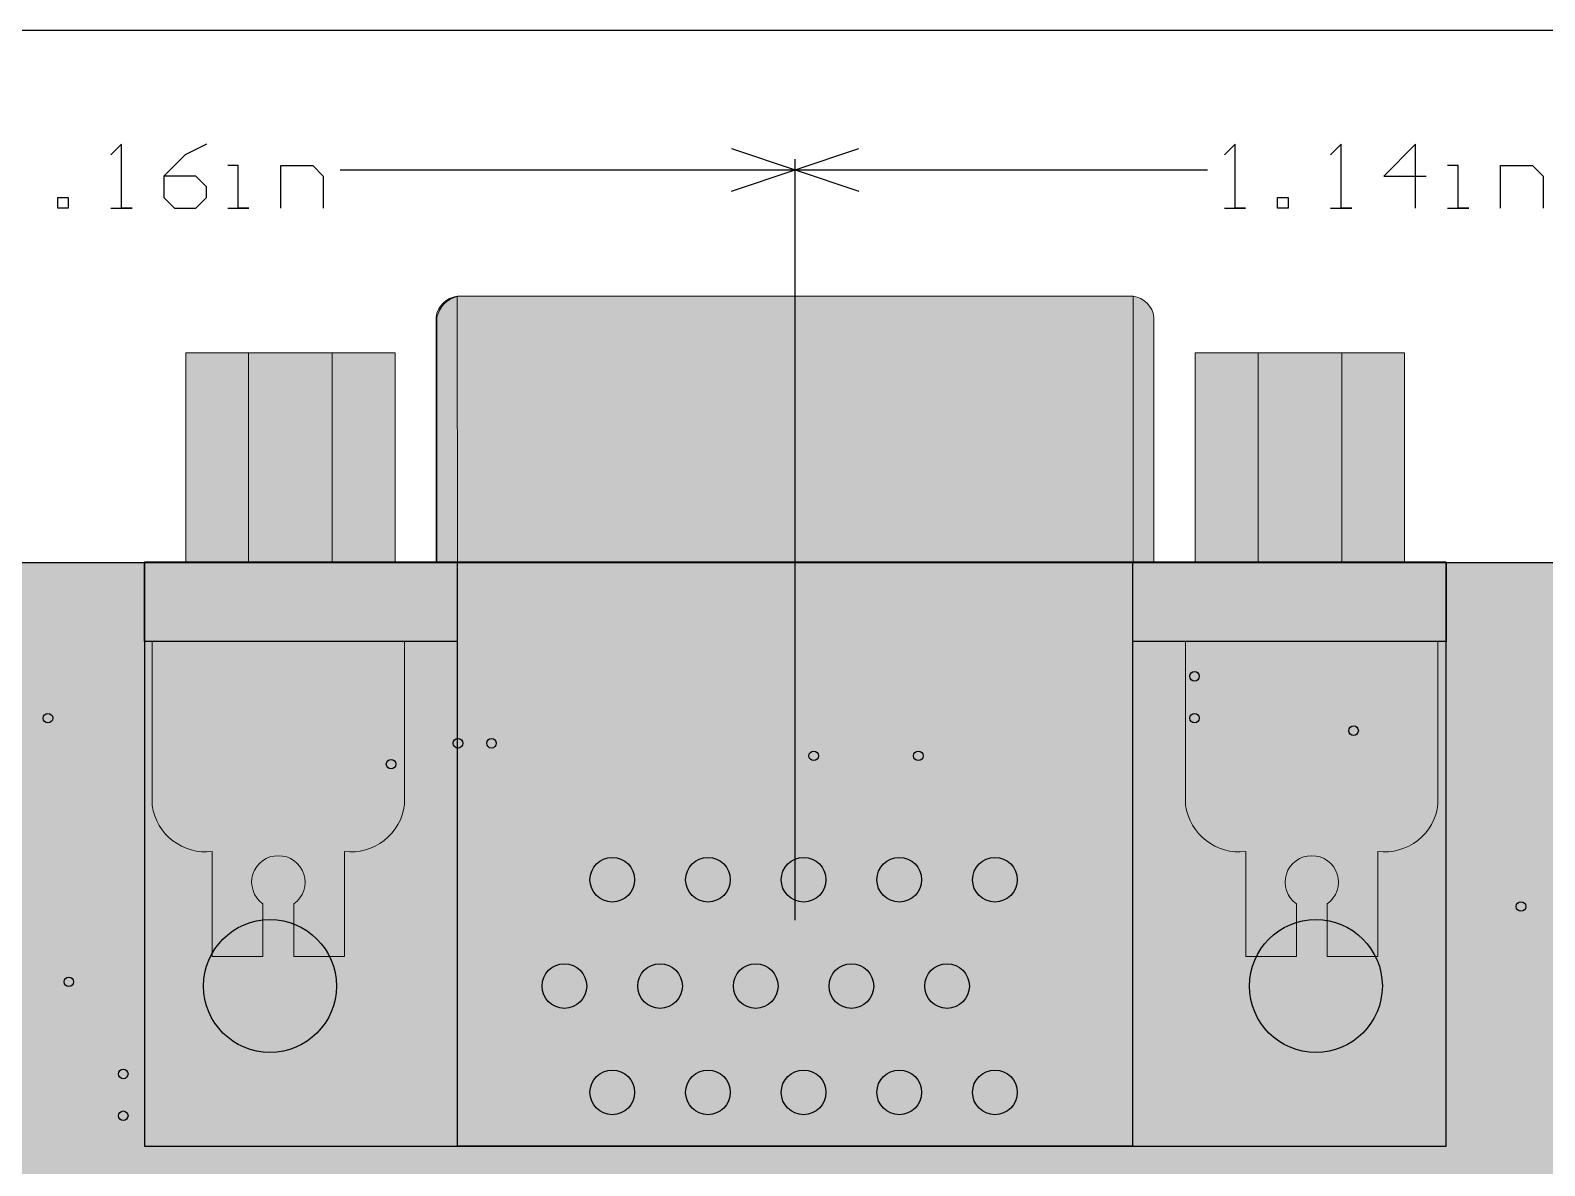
# Model space of a CAD drawing. Header units: metres. Extents: x 18 to 154, y 17 to 109.
# Drawn here: x 68.18 to 104.37, y 82.11 to 109.23 of the extents above; entities that cross this region are included whole.
import ezdxf

# ---------------------------------------------------------------- set-up
doc = ezdxf.new("R2010")
doc.units = ezdxf.units.M
doc.layers.add('7-SEG', color=253, linetype='Continuous', lineweight=0)
for name, color, linetype in [('CHIP', 250, 'Continuous'), ('Mechanical1', 6, 'Continuous'), ('PadHoleLayer', 156, 'Continuous'), ('ViaHoleLayer', 16, 'Continuous')]:
    doc.layers.add(name, color=color, linetype=linetype)
doc.layers.add('METAL', color=7, linetype='Continuous', lineweight=0, true_color=0xc1c6c8)
doc.layers.add('PCB', color=7, linetype='Continuous', true_color=0x1d428a)
doc.layers.add('PCB_OUTLINE', color=7, linetype='Continuous', true_color=0x002677)
picture_1 = doc.add_image_def('image1.jpg', size_in_pixel=(1023, 701))

msp = doc.modelspace()

# ---------------------------------------------------------------- hatches: boundary and pattern name
at = {"layer": '7-SEG'}
h = msp.add_hatch(color=256, dxfattribs=at)
h.dxf.hatch_style = 1
edge = h.paths.add_edge_path()
edge.add_line((78.37621426379195, 102.8782649569263), (78.39058511574665, 96.52942961237758))
edge.add_line((78.39058511574665, 96.52942961237758), (77.87621426379195, 96.52942961237758))
edge.add_line((77.87621426379195, 96.52942961237758), (77.87621426379195, 102.3782649569263))
edge.add_arc((78.45035330097639, 102.3041259197418), 0.5789060639289488, 97.35793325696483, 172.6420667430352, ccw=False)
h = msp.add_hatch(color=256, dxfattribs=at)
h.dxf.hatch_style = 1
edge = h.paths.add_edge_path()
edge.add_line((94.53110447106403, 102.8782649569263), (94.53110447106403, 96.52942961237758))
edge.add_line((94.53110447106403, 96.52942961237758), (95.03110447106403, 96.52942961237758))
edge.add_line((95.03110447106403, 96.52942961237758), (95.03110447106403, 102.3782649569263))
edge.add_arc((94.45696543387959, 102.3041259197418), 0.5789060639289488, 7.357933256964787, 82.64206674303522)
h = msp.add_hatch(color=256, dxfattribs=at)
h.dxf.hatch_style = 1
h.paths.add_polyline_path([(73.39486747914053, 101.5294296123776), (71.89486747914053, 101.5294296123776), (71.89486747914053, 96.52942961237758), (73.39486747914053, 96.52942961237758)])
h = msp.add_hatch(color=256, dxfattribs=at)
h.dxf.hatch_style = 1
h.paths.add_polyline_path([(76.89486747914053, 101.5294296123776), (75.39486747914053, 101.5294296123776), (75.39486747914053, 96.52942961237758), (76.89486747914053, 96.52942961237758)])
h = msp.add_hatch(color=256, dxfattribs=at)
h.dxf.hatch_style = 1
h.paths.add_polyline_path([(97.51673361910933, 101.5294296123776), (96.01673361910933, 101.5294296123776), (96.01673361910933, 96.52942961237758), (97.51673361910933, 96.52942961237758)])
h = msp.add_hatch(color=256, dxfattribs=at)
h.dxf.hatch_style = 1
h.paths.add_polyline_path([(101.0167336191093, 101.5294296123776), (99.51673361910933, 101.5294296123776), (99.51673361910933, 96.52942961237758), (101.0167336191093, 96.52942961237758)])
at = {"layer": 'CHIP'}
h = msp.add_hatch(color=256, dxfattribs=at)
h.dxf.hatch_style = 1
h.paths.add_polyline_path([(70.90923833109524, 82.57693690040271), (102.0167336191093, 82.57693690040271), (102.0167336191093, 96.52942961237758), (70.90923833109524, 96.52942961237758)])
at = {"layer": 'CHIP', "true_color": 0x171717}
h = msp.add_hatch(color=250, dxfattribs=at)
h.dxf.hatch_style = 1
h.paths.add_polyline_path([(70.90923833109524, 96.52942961237758), (102.0167336191093, 96.52942961237758), (102.0167336191093, 94.63221574045829), (94.51673361910933, 94.63221574045829), (94.51673361910933, 82.57693690040271), (78.39058511574665, 82.57693690040271), (78.39058511574665, 94.63221574045829), (70.90923833109524, 94.63221574045829)])
at = {"layer": 'METAL'}
h = msp.add_hatch(color=256, dxfattribs=at)
h.dxf.hatch_style = 1
edge = h.paths.add_edge_path()
edge.add_arc((78.5394740805957, 102.2336583554711), 0.6606275348666544, 102.6440093063157, 167.3559906936843, ccw=False)
edge.add_line((78.39486747914053, 102.8782649569263), (94.53110447106403, 102.8782649569263))
edge.add_arc((94.45696543387959, 102.3041259197418), 0.5789060639289488, 7.357933256964827, 82.64206674303517, ccw=False)
edge.add_line((95.03110447106403, 102.3782649569263), (95.03110447106403, 96.52942961237758))
edge.add_line((95.03110447106403, 96.52942961237758), (77.89486747914053, 96.52942961237758))
edge.add_line((77.89486747914053, 96.52942961237758), (77.89486747914053, 102.3782649569263))
h = msp.add_hatch(color=256, dxfattribs=at)
h.dxf.hatch_style = 1
h.paths.add_polyline_path([(76.89486747914053, 96.52942961237758), (76.89486747914053, 101.5294296123776), (71.89486747914053, 101.5294296123776), (71.89486747914053, 96.52942961237758)])
h = msp.add_hatch(color=256, dxfattribs=at)
h.dxf.hatch_style = 1
h.paths.add_polyline_path([(101.0167336191093, 96.52942961237758), (101.0167336191093, 101.5294296123776), (96.01673361910933, 101.5294296123776), (96.01673361910933, 96.52942961237758)])
h = msp.add_hatch(color=256, dxfattribs=at)
h.dxf.hatch_style = 1
edge = h.paths.add_edge_path()
edge.add_line((71.09109165798674, 94.63221574045829), (77.12090634201326, 94.63221574045829))
edge.add_line((77.12090634201326, 94.63221574045829), (77.12090634201326, 90.73899032896418))
edge.add_arc((75.84630928280026, 90.889111040096), 1.283407141660484, 262.72954032927703, 353.28270931628344, ccw=False)
edge.add_line((75.68389000884679, 89.61602272002014), (75.68389000884679, 87.1079260949264))
edge.add_line((75.68389000884679, 87.1079260949264), (74.474971444137, 87.1079260949264))
edge.add_line((74.474971444137, 87.1079260949264), (74.474971444137, 88.36197452234799))
edge.add_arc((74.11079140198673, 88.88039494784925), 0.6335509771734861, 305.0872784796755, 450.4334095220802)
edge.add_arc((74.10120659801326, 88.88039494784925), 0.6335509771734866, 89.56659047791982, 234.9127215203245)
edge.add_line((73.737026555863, 88.36197452234799), (73.737026555863, 87.1079260949264))
edge.add_line((73.737026555863, 87.1079260949264), (72.5281079911532, 87.1079260949264))
edge.add_line((72.5281079911532, 87.1079260949264), (72.5281079911532, 89.61602272002014))
edge.add_arc((72.36704577691535, 90.89440731484738), 1.288490670958397, 187.999057192868, 277.1807952385764, ccw=False)
edge.add_line((71.09109165798674, 90.71510506852587), (71.09109165798674, 94.63221574045829))
edge = h.paths.add_edge_path()
edge.add_line((95.78691893508281, 94.63221574045829), (101.8167336191093, 94.63221574045829))
edge.add_line((101.8167336191093, 94.63221574045829), (101.8167336191093, 90.74341114983338))
edge.add_arc((100.542357250224, 90.8882497393022), 1.282580736863247, 262.71489156683117, 353.51590128733545, ccw=False)
edge.add_line((100.3797172859429, 89.61602272002014), (100.3797172859429, 87.1079260949264))
edge.add_line((100.3797172859429, 87.1079260949264), (99.17079872123307, 87.1079260949264))
edge.add_line((99.17079872123307, 87.1079260949264), (99.17079872123307, 88.36197452234799))
edge.add_arc((98.8066186790828, 88.88039494784925), 0.6335509771734861, 305.0872784796755, 450.4334095220802)
edge.add_arc((98.79703387510934, 88.88039494784925), 0.6335509771734866, 89.56659047791982, 234.9127215203245)
edge.add_line((98.43285383295907, 88.36197452234799), (98.43285383295907, 87.1079260949264))
edge.add_line((98.43285383295907, 87.1079260949264), (97.22393526824928, 87.1079260949264))
edge.add_line((97.22393526824928, 87.1079260949264), (97.22393526824928, 89.61602272002014))
edge.add_arc((97.06233457546507, 90.892305763754), 1.286473160089587, 187.5175736061584, 277.2162890976954, ccw=False)
edge.add_line((95.78691893508281, 90.72399612083598), (95.78691893508281, 94.63221574045829))
h = msp.add_hatch(color=256, dxfattribs=at)
h.dxf.hatch_style = 1
edge = h.paths.add_edge_path()
edge.add_arc((73.905999, 86.39999992), 1.587499999999995, 0, 360)
h = msp.add_hatch(color=256, dxfattribs=at)
h.dxf.hatch_style = 1
edge = h.paths.add_edge_path()
edge.add_arc((98.90000032, 86.39999992), 1.5875, 0, 360)
at = {"layer": 'PCB'}
h = msp.add_hatch(color=256, dxfattribs=at)
h.dxf.hatch_style = 1
h.paths.add_polyline_path([(25.4, 96.52), (147.32, 96.52), (147.32, 25.4), (25.4, 25.4)])
edge = h.paths.add_edge_path(flags=16)
edge.add_arc((29.21, 92.71), 1.828799999999999, 0, 360)
edge = h.paths.add_edge_path(flags=16)
edge.add_arc((29.21, 29.21), 1.828799999999999, 0, 360)
edge = h.paths.add_edge_path(flags=16)
edge.add_arc((143.51, 29.21), 1.828799999999994, 0, 360)
edge = h.paths.add_edge_path(flags=16)
edge.add_arc((143.51, 92.71), 1.828800000000002, 0, 360)

# ---------------------------------------------------------------- linework, layer by layer
at = {"layer": '7-SEG'}
for points in [[(78.37621426379195, 102.8782649569263), (78.39058511574665, 96.52942961237758), (77.87621426379195, 96.52942961237758), (77.87621426379195, 102.3782649569263, -0.3408374651589412), (78.37621426379195, 102.8782649569263, 15.55246931849393)], [(94.53110447106403, 102.8782649569263), (94.53110447106403, 96.52942961237758), (95.03110447106403, 96.52942961237758), (95.03110447106403, 102.3782649569263, 0.3408374651589412), (94.53110447106403, 102.8782649569263, -15.55246931849393)]]:
    msp.add_lwpolyline(points, format="xyb", dxfattribs=at)
for points in [[(73.39486747914053, 101.5294296123776), (71.89486747914053, 101.5294296123776), (71.89486747914053, 96.52942961237758), (73.39486747914053, 96.52942961237758)], [(76.89486747914053, 101.5294296123776), (75.39486747914053, 101.5294296123776), (75.39486747914053, 96.52942961237758), (76.89486747914053, 96.52942961237758)], [(97.51673361910933, 101.5294296123776), (96.01673361910933, 101.5294296123776), (96.01673361910933, 96.52942961237758), (97.51673361910933, 96.52942961237758)], [(101.0167336191093, 101.5294296123776), (99.51673361910933, 101.5294296123776), (99.51673361910933, 96.52942961237758), (101.0167336191093, 96.52942961237758)]]:
    msp.add_lwpolyline(points, close=True, dxfattribs=at)
at = {"layer": 'CHIP'}
for points in [[(70.90923833109524, 82.57693690040271), (102.0167336191093, 82.57693690040271), (102.0167336191093, 96.52942961237758), (70.90923833109524, 96.52942961237758)], [(78.39058511574665, 96.52942961237758), (94.51673361910933, 96.52942961237758), (94.51673361910933, 82.57693690040271), (78.39058511574665, 82.57693690040271)]]:
    msp.add_lwpolyline(points, close=True, dxfattribs=at)
at = {"layer": 'CHIP', "color": 250, "true_color": 0x171717}
msp.add_lwpolyline([(70.90923833109524, 96.52942961237758), (102.0167336191093, 96.52942961237758), (102.0167336191093, 94.63221574045829), (94.51673361910933, 94.63221574045829), (94.51673361910933, 82.57693690040271), (78.39058511574665, 82.57693690040271), (78.39058511574665, 94.63221574045829), (70.90923833109524, 94.63221574045829)], close=True, dxfattribs=at)
at = {"layer": 'CHIP'}
for centre, radius in [((73.905999, 86.39999992), 1.587499999999995), ((98.90000032, 86.39999992), 1.5875)]:
    msp.add_circle(centre, radius, dxfattribs=at)
at = {"layer": 'Mechanical1'}
for p, q in [((70.35642774, 106.50935264), (70.10250902, 106.25543392)), ((70.35642774, 104.9858454), (70.35642774, 106.50935264)), ((72.38776988, 106.50935264), (71.87993244, 106.25543392)), ((84.93300006, 106.40799902), (86.45700006, 105.89999902)), ((86.45700006, 105.89999902), (87.98100006, 106.40799902)), ((96.96725082, 106.50935264), (96.7133321, 106.25543392)), ((96.96725082, 104.9858454), (96.96725082, 106.50935264)), ((99.50642786, 106.50935264), (99.25250914, 106.25543392)), ((99.50642786, 104.9858454), (99.50642786, 106.50935264)), ((101.28385128, 106.50935264), (100.52209766, 105.74759902)), ((101.28385128, 104.9858454), (101.28385128, 106.50935264)), ((71.87993244, 106.25543392), (71.37209754, 105.74759902)), ((86.45700006, 87.97349943999998), (86.45700006, 106.15399902)), ((86.45700006, 104.19999988), (86.45700006, 106.15399902)), ((71.37209754, 105.74759902), (71.37209754, 105.23976412)), ((72.13385116, 105.74759902), (71.37209754, 105.74759902)), ((72.38776988, 105.4936803), (72.13385116, 105.74759902)), ((73.1495235, 106.00151774), (72.89560478, 106.00151774)), ((73.1495235, 104.9858454), (73.1495235, 106.00151774)), ((74.1651933, 104.9858454), (74.1651933, 106.00151774)), ((74.1651933, 106.00151774), (74.92694692, 106.00151774)), ((74.92694692, 106.00151774), (75.18086564, 105.74759902)), ((75.18086564, 105.74759902), (75.18086564, 104.9858454)), ((75.58726564, 105.89999902), (86.45700006, 105.89999902)), ((84.93300006, 105.39199902), (86.45700006, 105.89999902)), ((86.45700006, 105.89999902), (87.98100006, 105.39199902)), ((86.45700006, 105.89999902), (96.3069321, 105.89999902)), ((100.52209766, 105.74759902), (101.53777, 105.74759902)), ((102.29952362, 106.00151774), (102.0456049, 106.00151774)), ((102.29952362, 104.9858454), (102.29952362, 106.00151774)), ((103.31519342, 104.9858454), (103.31519342, 106.00151774)), ((103.31519342, 106.00151774), (104.07694704, 106.00151774)), ((104.07694704, 106.00151774), (104.33086576, 105.74759902)), ((104.33086576, 105.74759902), (104.33086576, 104.9858454)), ((72.38776988, 105.23976412), (72.38776988, 105.4936803)), ((68.83292049999999, 104.9858454), (68.83292049999999, 105.23976412)), ((68.83292049999999, 105.23976412), (69.08683921999999, 105.23976412)), ((69.08683921999999, 104.9858454), (68.83292049999999, 104.9858454)), ((69.08683921999999, 105.23976412), (69.08683921999999, 104.9858454)), ((70.10250902, 104.9858454), (70.61034391999998, 104.9858454)), ((70.61034391999998, 104.9858454), (70.35642774, 104.9858454)), ((71.37209754, 105.23976412), (71.62601626, 104.9858454)), ((71.62601626, 104.9858454), (72.13385116, 104.9858454)), ((72.13385116, 104.9858454), (72.38776988, 105.23976412)), ((72.89560478, 104.9858454), (73.40343967999998, 104.9858454)), ((73.40343967999998, 104.9858454), (73.1495235, 104.9858454)), ((96.7133321, 104.9858454), (97.22116700000001, 104.9858454)), ((97.22116700000001, 104.9858454), (96.96725082, 104.9858454)), ((97.98292062, 104.9858454), (97.98292062, 105.23976412)), ((97.98292062, 105.23976412), (98.23683934, 105.23976412)), ((98.23683934, 104.9858454), (97.98292062, 104.9858454)), ((98.23683934, 105.23976412), (98.23683934, 104.9858454)), ((99.25250914, 104.9858454), (99.76034404, 104.9858454)), ((99.76034404, 104.9858454), (99.50642786, 104.9858454)), ((102.0456049, 104.9858454), (102.5534398, 104.9858454)), ((102.5534398, 104.9858454), (102.29952362, 104.9858454)), ((25.4, 96.52), (147.32, 96.52))]:
    msp.add_line(p, q, dxfattribs=at)
at = {"layer": 'METAL'}
for points in [[(77.89486747914053, 102.3782649569263, -0.2901104331503901), (78.39486747914053, 102.8782649569263), (94.53110447106403, 102.8782649569263, -0.3408374651589411), (95.03110447106403, 102.3782649569263), (95.03110447106403, 96.52942961237758), (77.89486747914053, 96.52942961237758)], [(71.09109165798674, 94.63221574045829), (77.12090634201326, 94.63221574045829), (77.12090634201326, 90.73899032896418, -0.417044170593404), (75.68389000884679, 89.61602272002014), (75.68389000884679, 87.1079260949264), (74.474971444137, 87.1079260949264), (74.474971444137, 88.36197452234799, 0.7355551618310427), (74.105999, 89.513927799058, 0.7355551618310427), (73.737026555863, 88.36197452234799), (73.737026555863, 87.1079260949264), (72.5281079911532, 87.1079260949264), (72.5281079911532, 89.61602272002014, -0.410036806526099), (71.09109165798674, 90.71510506852587)], [(95.78691893508281, 94.63221574045829), (101.8167336191093, 94.63221574045829), (101.8167336191093, 90.74341114983338, -0.4183142380927383), (100.3797172859429, 89.61602272002014), (100.3797172859429, 87.1079260949264), (99.17079872123307, 87.1079260949264), (99.17079872123307, 88.36197452234799, 0.7355551618310427), (98.80182627709607, 89.513927799058, 0.7355551618310427), (98.43285383295907, 88.36197452234799), (98.43285383295907, 87.1079260949264), (97.22393526824928, 87.1079260949264), (97.22393526824928, 89.61602272002014, -0.4126742480309192), (95.78691893508281, 90.72399612083598)]]:
    msp.add_lwpolyline(points, format="xyb", close=True, dxfattribs=at)
for points in [[(76.89486747914053, 96.52942961237758), (76.89486747914053, 101.5294296123776), (71.89486747914053, 101.5294296123776), (71.89486747914053, 96.52942961237758)], [(101.0167336191093, 96.52942961237758), (101.0167336191093, 101.5294296123776), (96.01673361910933, 101.5294296123776), (96.01673361910933, 96.52942961237758)]]:
    msp.add_lwpolyline(points, close=True, dxfattribs=at)
at = {"layer": 'PadHoleLayer'}
for centre, radius in [((82.08499966, 88.93999992), 0.5334), ((84.37099966, 88.93999992), 0.5334), ((86.65699966, 88.93999992), 0.5334), ((88.94299966, 88.93999992), 0.5334), ((91.22899966, 88.93999992), 0.5334), ((73.905999, 86.39999992), 1.5875), ((98.90000032, 86.39999992), 1.5875), ((80.94199966, 86.39999992), 0.5334), ((83.22799966, 86.39999992), 0.5334), ((85.51399966, 86.39999992), 0.5334), ((87.79999966, 86.39999992), 0.5334), ((90.08599966, 86.39999992), 0.5334), ((82.08499966, 83.85999991999998), 0.5334), ((84.37099966, 83.85999991999998), 0.5334), ((86.65699966, 83.85999991999998), 0.5334), ((88.94299966, 83.85999991999998), 0.5334), ((91.22899966, 83.85999991999998), 0.5334)]:
    msp.add_circle(centre, radius, dxfattribs=at)
at = {"layer": 'PCB_OUTLINE'}
msp.add_lwpolyline([(25.4, 96.52), (147.32, 96.52), (147.32, 25.4), (25.4, 25.4)], close=True, dxfattribs=at)
at = {"layer": 'ViaHoleLayer'}
for centre in [(96.00000104, 93.80000036), (68.59999995999999, 92.79999982), (96.00000104, 92.79999982), (78.40000067999998, 92.20000102), (79.19999908, 92.20000102), (99.80000106, 92.50000042), (86.89999892, 91.89999908), (89.399999, 91.89999908), (76.7999988, 91.69999948), (103.80000068, 88.3000012), (69.09999896, 86.49999972), (70.3999989, 84.29999904), (70.3999989, 83.30000104)]:
    msp.add_circle(centre, 0.1143, dxfattribs=at)

# ---------------------------------------------------------------- pictures from other files: only their frames are drawn
image = msp.add_image(picture_1, insert=(18.50520595959503, 16.62910872619788), size_in_units=(135.14181747122487, 92.60451031019417))
image.dxf.flags = 7

doc.saveas('drawing.dxf')
